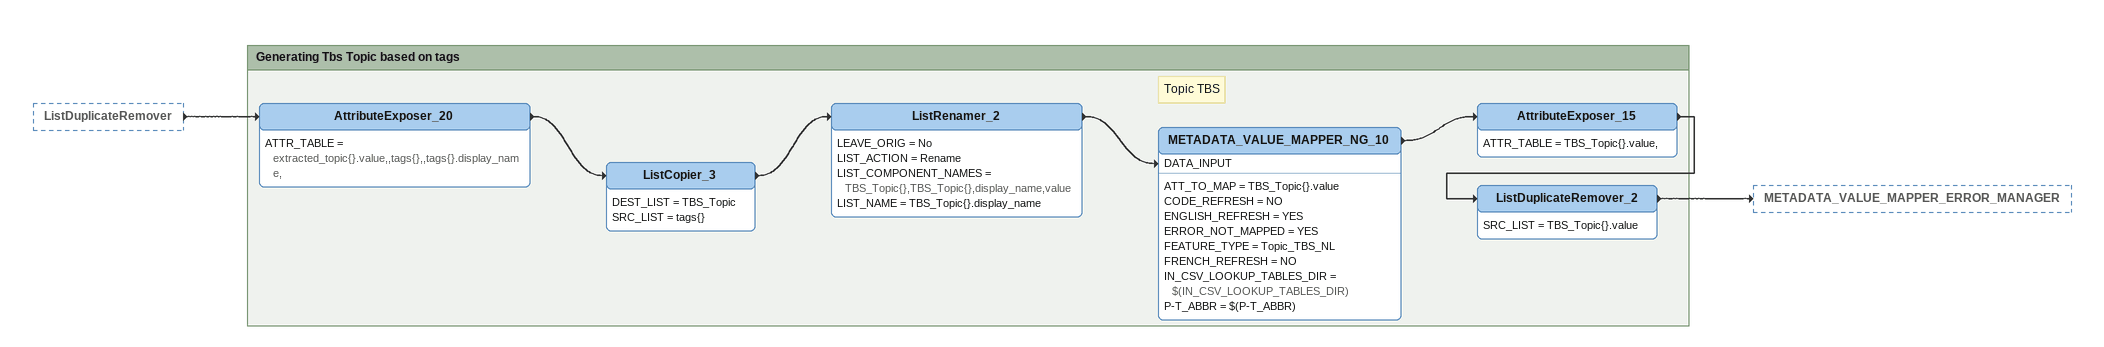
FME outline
ListDuplicateRemover [outside]
    -> AttributeExposer_20

Bookmark: Generating Tbs Topic based on tags
AttributeExposer_20
    ATTR_TABLE = extracted_topic{}.value,,tags{},,tags{}.display_name,
    -> ListCopier_3
ListCopier_3
    DEST_LIST = TBS_Topic
    SRC_LIST = tags{}
    -> ListRenamer_2
ListRenamer_2
    LEAVE_ORIG = No
    LIST_ACTION = Rename
    LIST_COMPONENT_NAMES = TBS_Topic{},TBS_Topic{},display_name,value
    LIST_NAME = TBS_Topic{}.display_name
    -> METADATA_VALUE_MAPPER_NG_10 [DATA_INPUT]
Note: Topic TBS
METADATA_VALUE_MAPPER_NG_10
    ATT_TO_MAP = TBS_Topic{}.value
    CODE_REFRESH = NO
    ENGLISH_REFRESH = YES
    ERROR_NOT_MAPPED = YES
    FEATURE_TYPE = Topic_TBS_NL
    FRENCH_REFRESH = NO
    IN_CSV_LOOKUP_TABLES_DIR = $(IN_CSV_LOOKUP_TABLES_DIR)
    P-T_ABBR = $(P-T_ABBR)
    -> AttributeExposer_15
AttributeExposer_15
    ATTR_TABLE = TBS_Topic{}.value,
    -> ListDuplicateRemover_2
ListDuplicateRemover_2
    SRC_LIST = TBS_Topic{}.value
    -> METADATA_VALUE_MAPPER_ERROR_MANAGER
